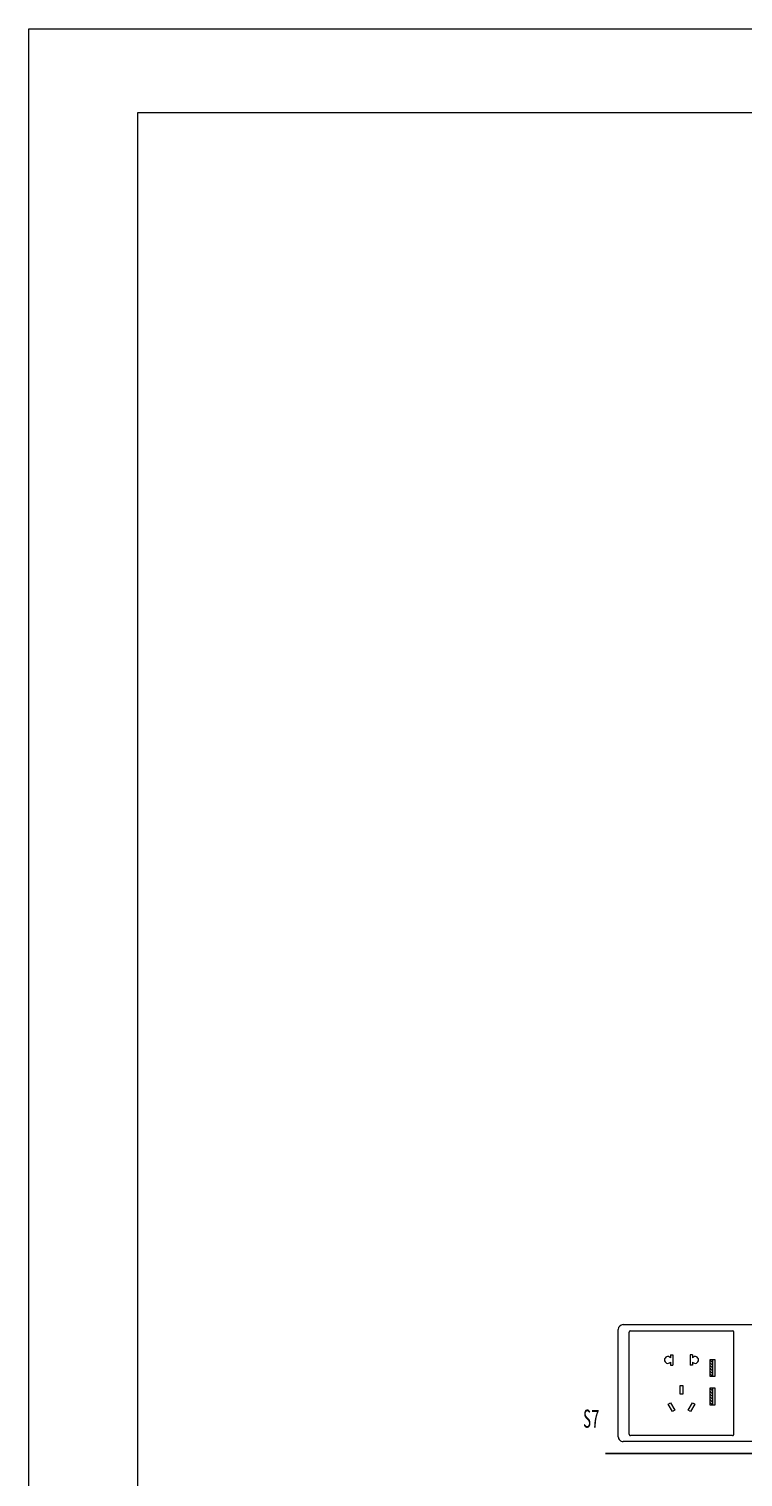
# Model space of a CAD drawing. Header units: millimetres. Extents: x 130143 to 328923, y 19139 to 134795.
# Drawn here: x 211199 to 219078, y 28764 to 44739 of the extents above; entities that cross this region are included whole.
import ezdxf

# ---------------------------------------------------------------- set-up
doc = ezdxf.new("R2010")
doc.units = ezdxf.units.MM
doc.header["$LTSCALE"] = 10
doc.layers.add('新建墙体图', color=255, linetype='Continuous')
doc.layers.add('邦威智能化', color=7, linetype='Continuous', lineweight=18)
doc.styles.add('标准', font='', dxfattribs={"width": 0.667})
doc.styles.get('标准').set_extended_font_data('仿宋_gb2312')

# ---------------------------------------------------------------- blocks, each defined once
blk = doc.blocks.new('图框')
for points in [[(-2302, 1740), (42698, 1740), (42698, -30260), (-2302, -30260)], [(-802, 590), (41198, 590), (41198, -29110), (-802, -29110)]]:
    blk.add_lwpolyline(points, close=True)

msp = doc.modelspace()

# ---------------------------------------------------------------- linework, layer by layer
at = {"layer": '新建墙体图'}
msp.add_line((217559.13429, 29022.03896), (221798.60533, 29022.03896), dxfattribs=at)
at = {"layer": '邦威智能化', "color": 0}
for p, q in [((217701.25501, 29207.35202), (217701.25501, 30392.35202)), ((217753.75501, 30444.85202), (219043.75501, 30444.85202)), ((217821.63001, 29236.97703), (217821.63001, 30362.72702)), ((217835.88001, 30376.97702), (218961.63001, 30376.97702)), ((218975.88001, 29236.97703), (218975.88001, 30362.72702)), ((219043.75501, 30444.85202), (220333.75501, 30444.85202)), ((218276.10157, 30111.83175), (218304.40621, 30111.83175)), ((218276.10157, 30111.83175), (218276.10157, 30080.18482)), ((218304.40621, 30111.83175), (218304.40621, 29998.61319)), ((218521.40845, 30111.83175), (218493.10381, 30111.83175)), ((218493.10381, 30111.83175), (218493.10381, 29998.61319)), ((218521.40845, 30111.83175), (218521.40845, 30080.18482)), ((218276.10157, 30030.26013), (218276.10157, 29998.61319)), ((218276.10157, 29998.61319), (218304.40621, 29998.61319)), ((218521.40845, 29998.61319), (218493.10381, 29998.61319)), ((218521.40845, 30030.26013), (218521.40845, 29998.61319)), ((218383.03021, 29678.88366), (218383.03021, 29773.23246)), ((218383.03021, 29773.23246), (218414.47981, 29773.23246)), ((218398.75501, 29773.23246), (218408.18989, 29773.23246)), ((218414.47981, 29773.23246), (218414.47981, 29678.88366)), ((218251.2644, 29568.03009), (218278.50056, 29583.75489)), ((218298.4388, 29486.32163), (218251.2644, 29568.03009)), ((218278.50056, 29583.75489), (218325.67496, 29502.04643)), ((218414.47981, 29678.88366), (218383.03021, 29678.88366)), ((218471.83507, 29502.04643), (218519.00947, 29583.75489)), ((218546.24562, 29568.03009), (218499.07122, 29486.32163)), ((218519.00947, 29583.75489), (218540.79839, 29571.17505)), ((218519.00947, 29583.75489), (218546.24562, 29568.03009)), ((218325.67496, 29502.04643), (218298.4388, 29486.32163)), ((218325.67496, 29502.04643), (218312.05688, 29494.18403)), ((218499.07122, 29486.32163), (218471.83507, 29502.04643)), ((219043.75501, 29154.85202), (217753.75501, 29154.85202)), ((218961.63001, 29222.72702), (217835.88001, 29222.72702)), ((220333.75501, 29154.85202), (219043.75501, 29154.85202))]:
    msp.add_line(p, q, dxfattribs=at)
at = {"layer": '邦威智能化'}
for p, q in [((218740.84461, 30028.00767, 6.61051), (218711.09466, 30057.75762, 6.61051)), ((218740.84461, 30057.75762, 6.61051), (218740.84461, 29874.73313, 6.61051)), ((218740.84461, 29997.12652, 6.61051), (218709.96347, 30028.00767, 6.61051)), ((218740.84461, 29967.37656, 6.61051), (218709.96347, 29998.25771, 6.61051)), ((218740.84461, 29936.49542, 6.61051), (218709.96347, 29967.37656, 6.61051)), ((218740.84461, 29905.61427, 6.61051), (218709.96347, 29936.49542, 6.61051)), ((218740.84461, 29874.73313, 6.61051), (218709.96347, 29905.61427, 6.61051)), ((218740.84461, 29713.03522, 6.61051), (218711.09466, 29742.78518, 6.61051)), ((218740.84461, 29742.78518, 6.61051), (218740.84461, 29559.76069, 6.61051)), ((218740.84461, 29682.15408, 6.61051), (218709.96347, 29713.03522, 6.61051)), ((218740.84461, 29652.40412, 6.61051), (218709.96347, 29683.28527, 6.61051)), ((218740.84461, 29621.52298, 6.61051), (218709.96347, 29652.40412, 6.61051)), ((218740.84461, 29590.64183, 6.61051), (218709.96347, 29621.52298, 6.61051)), ((218740.84461, 29559.76069, 6.61051), (218709.96347, 29590.64183, 6.61051))]:
    msp.add_line(p, q, dxfattribs=at)
at = {"layer": '邦威智能化', "elevation": 6.61051}
for points in [[(218771.72576, 30057.75762), (218709.96347, 30057.75762), (218709.96347, 29874.73313), (218771.72576, 29874.73313)], [(218771.72576, 29742.78518), (218709.96347, 29742.78518), (218709.96347, 29559.76069), (218771.72576, 29559.76069)]]:
    msp.add_lwpolyline(points, close=True, dxfattribs=at)
at = {"layer": '邦威智能化', "color": 0}
for centre, radius, start, end in [((217753.75501, 30392.35202), 52.5, 90, 180), ((217835.88001, 30362.72702), 14.25, 90, 180), ((218961.63001, 30362.72702), 14.25, 0, 90), ((218247.79693, 30055.22247), 37.73952, 41.409622123, 318.590377877), ((218549.71309, 30055.22247), 37.73952, 221.409622123, 138.590377877), ((217835.88001, 29236.97702), 14.25, 179.999922725, 270), ((218961.63001, 29236.97702), 14.25, 270, 0.000077275), ((217753.75501, 29207.35202), 52.5, 180, 270.000000003)]:
    msp.add_arc(centre, radius, start, end, dxfattribs=at)

# ---------------------------------------------------------------- block references
at = {"layer": '邦威智能化', "xscale": 0.8000000000029104, "yscale": 0.7999999999992724, "zscale": 0.8}
msp.add_blockref('图框', (213040.53592, 43347.2057, 0), dxfattribs=at)

# ---------------------------------------------------------------- texts
at = {"layer": '邦威智能化', "linetype": 'Continuous', "lineweight": 0, "insert": (217493.50094, 29507.86131), "char_height": 200, "width": 850.3032625, "attachment_point": 3, "style": '标准'}
msp.add_mtext('{\\fSimHei|b0|i0|c134|p49;S7}', dxfattribs=at)

doc.saveas('drawing.dxf')
